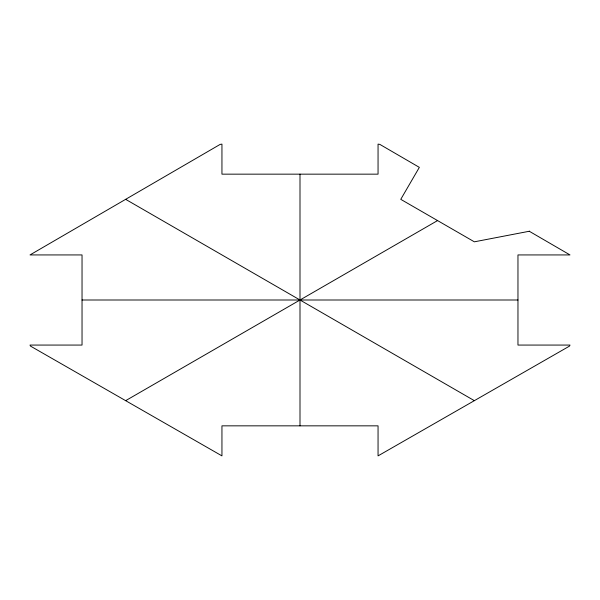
<?xml version="1.0" encoding="UTF-8"?>
<svg xmlns="http://www.w3.org/2000/svg" width="600" height="600" viewBox="0 0 600 600"><rect width="100%" height="100%" fill="white"/><g stroke="black" fill="none" stroke-linecap="round" stroke-linejoin="round"><path stroke-width="0.9" d="M125.648 400.665L437.558 220.583M529.553 231.202L474.353 241.822L400.763 199.335L419.347 167.363L379.837 144.39L378.053 144.12L378.053 174.157L221.947 174.157L221.947 144.12L220.163 144.39L30 254.933L82.035 254.933L82.035 345.067L30 345.067L30.48 346.095L221.947 455.88L221.947 425.842L378.053 425.842L378.053 455.88L569.52 346.095L570 345.067L517.965 345.067L517.965 254.933L570 254.933L529.268 231.255M82.035 300L517.965 300M125.648 199.335L474.353 400.665M300 174.157L300 425.842"/></g></svg>
